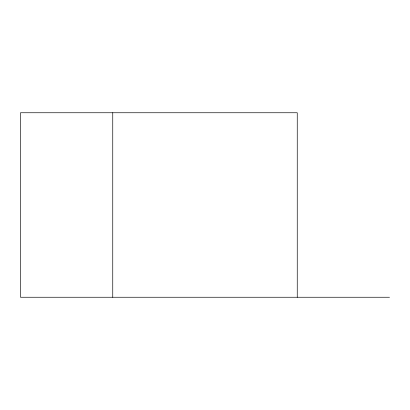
<?xml version="1.0" encoding="UTF-8"?>
<svg xmlns="http://www.w3.org/2000/svg" width="410" height="410" viewBox="0 0 410 410"><rect width="100%" height="100%" fill="white"/><g stroke="black" fill="none" stroke-linecap="round" stroke-linejoin="round"><path stroke-width="0.61" d="M389.5 297.25L20.5 297.25L20.5 112.75L297.25 112.75L297.25 297.25M112.75 112.75L112.75 297.25"/></g></svg>
